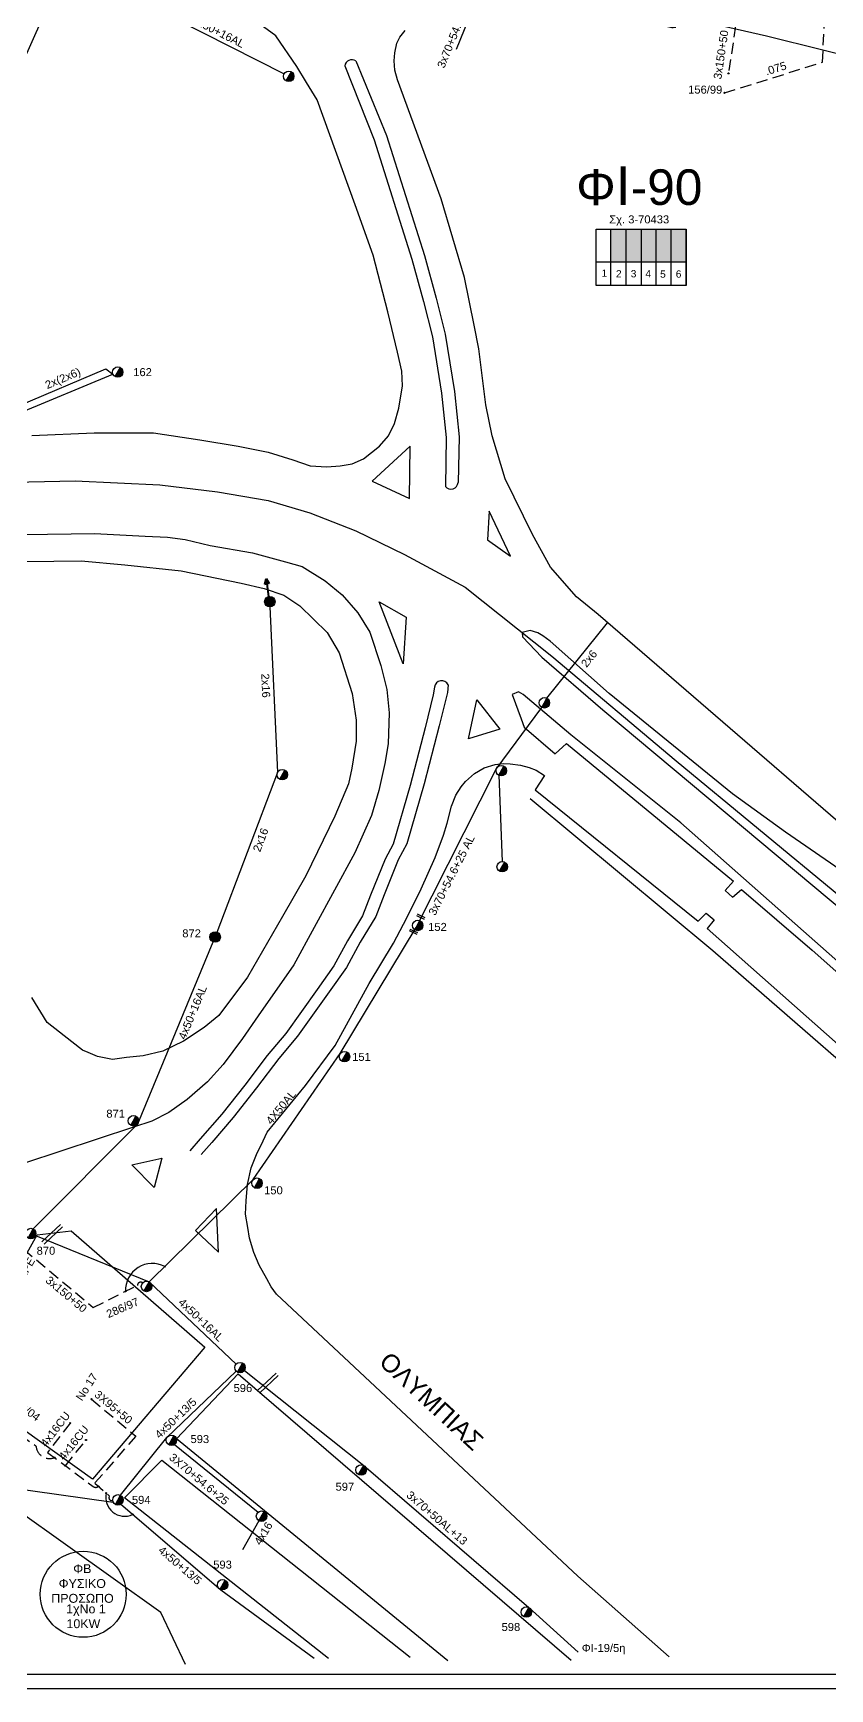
# Model space of a CAD drawing. Header units: millimetres. Extents: x 864 to 3062, y 833 to 2619.
# Drawn here: x 1096.5 to 1275.9, y 841.5 to 1213.9 of the extents above; entities that cross this region are included whole.
import ezdxf
from ezdxf.enums import TextEntityAlignment as Align

# ---------------------------------------------------------------- set-up
doc = ezdxf.new("R2010")
doc.units = ezdxf.units.MM
doc.linetypes.add('DASHED', pattern=[19.05, 12.7, -6.35])
for name, color, linetype, lineweight in [('.075', 7, 'Continuous', 30), ('2x16', 7, 'Continuous', 30), ('2x6', 7, 'SYN_LINE', 30), ('3x150+50', 7, 'Continuous', 30), ('3x150+70', 7, 'Continuous', 30), ('3x70+50AL+13', 7, 'Continuous', 30), ('3x70+54.6+25 AL', 7, 'SYN_LINE', 30), ('3X95+50', 7, 'Continuous', 30), ('4x16', 7, 'Continuous', 30), ('4x16CU', 7, 'Continuous', 30), ('4x50+13_5', 7, 'Continuous', 30), ('4x50+16AL', 7, 'Continuous', 30), ('4x50AL', 7, 'Continuous', 30), ('text διευθύνσεων', 250, 'Continuous', 30), ('Υπόβαθρο ΔΕΗ', 7, 'Continuous', 30)]:
    doc.layers.add(name, color=color, linetype=linetype, lineweight=lineweight)
for name, color, linetype in [('Pillar OTE', 7, 'Continuous'), ('TEXT ΚΑΛΩΔΙΩΝ', 7, 'Continuous'), ('Άγνωστα', 7, 'Continuous'), ('Επίτονοι', 7, 'Continuous'), ('Επιγραφές - Σχήματα', 7, 'Continuous'), ('Καλώδια ΧΤ   3x150AL+50CU', 7, 'DASHED'), ('Μηχανική τομή', 7, 'Continuous'), ('Στύλος Ξύλινος', 7, 'Continuous'), ('Στύλος Ξύλινος @ 1', 7, 'Continuous'), ('Στύλος ΦΜ', 7, 'Continuous'), ('Στύλος ΦΜ @ 1', 7, 'Continuous'), ('Συνδέσεις', 7, 'Continuous'), ('Τομή', 7, 'Continuous'), ('Υπόγεια καλώδια Παροχών ΧΤ   4x50AL', 7, 'DASHED')]:
    doc.layers.add(name, color=color, linetype=linetype)
doc.styles.add('arial', font='arial.ttf')
doc.styles.get("Standard").update_dxf_attribs({"font": 'arial.ttf'})
doc.linetypes.add('SYN_LINE', pattern='A,0.5,-0.0001,["/\\/\\/\\/",Standard,S=0.1,R=0,X=0,Y=-0.05],-0.25', length=0.7501)

# ---------------------------------------------------------------- blocks, each defined once
blk = doc.blocks.new('ΥΠΑΡΧΩΝ ΤΣΙΜΕΝΤΕΝΙΟΣ ΣΤΥΛΟΣ')
at = {"layer": 'Στύλος ΦΜ'}
blk.add_hatch(color=7, dxfattribs=at).paths.add_polyline_path([(-1.29, -2.28, 0.574793), (2.62, 0, 0.268822), (1.3, 2.27)])
at = {"layer": 'Στύλος ΦΜ', "color": 7}
blk.add_line((-1.29, -2.28), (1.3, 2.27), dxfattribs=at)
blk.add_circle((0, 0), 2.62, dxfattribs=at)
at = {"layer": 'Στύλος ΦΜ', "flags": 4}
for tag, p in [('ΑΡΙΘΜΟΣ', (-4.68, 8.05)), ('ΤΥΠΟΣ', (-4.91, 3.03))]:
    blk.add_attdef(tag, p, '', height=4, dxfattribs=at)
blk = doc.blocks.new('ΥΠΑΡΧΩΝ ΞΥΛΙΝΟΣ ΣΤΥΛΟΣ')
at = {"layer": 'Στύλος Ξύλινος'}
h = blk.add_hatch(color=7, dxfattribs=at)
h.paths.add_polyline_path([(-2.62, 0, 0.270008), (-1.29, -2.28), (1.3, 2.27, 0.576266)])
h.paths.add_polyline_path([(-1.29, -2.28, 0.574793), (2.62, 0, 0.268822), (1.3, 2.27)])
at = {"layer": 'Στύλος Ξύλινος', "color": 7}
blk.add_line((-1.29, -2.28), (1.3, 2.27), dxfattribs=at)
blk.add_circle((0, 0), 2.62, dxfattribs=at)
at = {"layer": 'Στύλος Ξύλινος', "flags": 4}
for tag, p in [('ΑΡΙΘΜΟΣ', (-4.91, 8.6)), ('ΤΥΠΟΣ', (-4.85, 3.39))]:
    blk.add_attdef(tag, p, '', height=4, dxfattribs=at)
blk = doc.blocks.new('ΕΠΙΤΟΝΟΣ')
at = {"layer": 'Επίτονοι', "lineweight": 40, "ltscale": 40}
blk.add_hatch(color=256, dxfattribs=at).paths.add_polyline_path([(-1.13, 6.47), (0, 9.1), (1.13, 6.47)])
for p, q in [((-1.13, 6.47), (0, 9.1)), ((0, 9.1), (1.13, 6.47)), ((1.13, 6.47), (-1.13, 6.47)), ((-1.13, 6.47), (0, 6.47)), ((0, 6.47), (0, 0))]:
    blk.add_line(p, q, dxfattribs=at)
blk = doc.blocks.new('_ΣΥΝΔΕΣΗ')
at = {"layer": 'Συνδέσεις', "linetype": 'SYN_LINE', "ltscale": 40}
blk.add_hatch(color=256, dxfattribs=at).paths.add_polyline_path([(0.5, 0, 1), (-0.5, 0, 1)])
at = {"layer": 'Συνδέσεις'}
blk.add_circle((0, 0), 0.5, dxfattribs=at)
blk = doc.blocks.new('ΤΟΜΗ')
at = {"layer": 'Τομή', "ltscale": 40}
for p, q in [((-5.7, 0), (17.1, 0)), ((-5.7, -2.8), (17.1, -2.8))]:
    blk.add_line(p, q, dxfattribs=at)
blk = doc.blocks.new('ΜΗΧΑΝΙΚΗ ΤΟΜΗ')
at = {"layer": 'Μηχανική τομή', "ltscale": 40}
for p, q in [((-1.9, 0.8), (5.7, 0.8)), ((-1.9, -0.8), (5.7, -0.8))]:
    blk.add_line(p, q, dxfattribs=at)

msp = doc.modelspace()

# ---------------------------------------------------------------- hatches: boundary and pattern name
at = {"layer": 'Καλώδια ΧΤ   3x150AL+50CU', "linetype": 'DASHED', "lineweight": -3, "ltscale": 0.2}
h = msp.add_hatch(color=6, dxfattribs=at)
h.dxf.hatch_style = 1
h.paths.add_polyline_path([(1230.02, 1169.84), (1226.58, 1169.84), (1226.58, 1162.48), (1230.02, 1162.48)])
h = msp.add_hatch(color=30, dxfattribs=at)
h.dxf.hatch_style = 1
h.paths.add_polyline_path([(1230.02, 1162.48), (1233.46, 1162.47), (1233.46, 1169.84), (1230.02, 1169.84)])
h = msp.add_hatch(color=62, dxfattribs=at)
h.dxf.hatch_style = 1
h.paths.add_polyline_path([(1236.76, 1169.84), (1233.46, 1169.84), (1233.46, 1162.47), (1236.76, 1162.47)])
h = msp.add_hatch(color=1, dxfattribs=at)
h.dxf.hatch_style = 1
h.paths.add_polyline_path([(1240.06, 1169.84), (1236.76, 1169.84), (1236.76, 1162.47), (1240.06, 1162.47)])
h = msp.add_hatch(color=133, dxfattribs=at)
h.dxf.hatch_style = 1
h.paths.add_polyline_path([(1243.44, 1169.83), (1240.15, 1169.83), (1240.15, 1162.47), (1243.44, 1162.46)])

# ---------------------------------------------------------------- linework, layer by layer
at = {"layer": '.075', "color": 30, "linetype": 'DASHED', "lineweight": -3, "ltscale": 0.2}
msp.add_lwpolyline([(1252.17, 1200.5), (1274.24, 1207.39), (1274.87, 1221.7, 0.904483), (1275.34, 1222.82, -68.044172)], format="xyb", dxfattribs=at)
at = {"lineweight": -3, "ltscale": 0.2}
msp.add_circle((1107.8, 862.81), 9.67, dxfattribs=at)
at = {"layer": '2x16', "color": 1, "linetype": 'Continuous', "lineweight": -3, "ltscale": 0.2}
msp.add_lwpolyline([(1137.95, 1011.73), (1151.6, 1047.75), (1149.86, 1084.88)], dxfattribs=at)
at = {"layer": '2x6', "color": 6, "linetype": 'SYN_LINE', "lineweight": -3, "ltscale": 15}
for points in [[(1093.54, 1128.5), (1093.42, 1130.21), (1112.86, 1138.44), (1114.48, 1137.25)], [(1093.54, 1128.5), (1114.48, 1137.25)]]:
    msp.add_lwpolyline(points, dxfattribs=at)
at = {"layer": '2x6', "color": 2, "linetype": 'SYN_LINE', "lineweight": -3, "ltscale": 15}
msp.add_lwpolyline([(1212.2, 1064.33), (1225.86, 1081.3)], dxfattribs=at)
at = {"layer": '3x150+50', "color": 1, "linetype": 'DASHED', "lineweight": -3, "ltscale": 0.2}
msp.add_lwpolyline([(1237.15, 1218.96, 0.921812), (1243.91, 1217.8), (1254.66, 1215.55), (1253.08, 1204.88)], format="xyb", dxfattribs=at)
at = {"layer": '3x150+50', "color": 2, "linetype": 'DASHED', "lineweight": -3, "ltscale": 0.2}
msp.add_lwpolyline([(1094.33, 940.44), (1110.07, 927.32), (1119.99, 932.28, -0.632518), (1121.2, 932.84, -259.058861)], format="xyb", dxfattribs=at)
at = {"layer": '3x150+50', "color": 30, "linetype": 'DASHED', "lineweight": -3, "ltscale": 0.2}
msp.add_lwpolyline([(1064.6, 887.69, -0.467884), (1067.4, 886.29), (1075.2, 900.38), (1073.95, 902.22), (1077.41, 908.23), (1082.7, 904.86), (1084.3, 905.25), (1097.16, 896.2, 0.50203), (1101.35, 893.54, 374.388534)], format="xyb", dxfattribs=at)
at = {"layer": '3x150+70', "color": 30, "linetype": 'DASHED', "lineweight": -3, "ltscale": 0.2}
msp.add_lwpolyline([(1099.78, 894.72), (1110.02, 887.06, 0.337762), (1111.24, 887.07, -0.414816)], format="xyb", dxfattribs=at)
at = {"layer": '3x70+50AL+13', "color": 85, "linetype": 'Continuous', "lineweight": -3, "ltscale": 0.2}
msp.add_lwpolyline([(1144.09, 913.15), (1170.95, 891.79), (1208.13, 859.83), (1219.23, 849.77)], dxfattribs=at)
at = {"layer": '3x70+54.6+25 AL', "color": 62, "linetype": 'SYN_LINE', "lineweight": -3, "ltscale": 15}
msp.add_lwpolyline([(1191.85, 1210.33), (1196.43, 1221.63)], dxfattribs=at)
at = {"layer": '3x70+54.6+25 AL', "color": 2, "linetype": 'SYN_LINE', "lineweight": -3, "ltscale": 15}
for points in [[(1182.73, 1012.79), (1200.78, 1048.39), (1211.04, 1062.28)], [(1201.33, 1047.04), (1202.09, 1027.63)]]:
    msp.add_lwpolyline(points, dxfattribs=at)
at = {"layer": '3x70+54.6+25 AL', "color": 30, "linetype": 'SYN_LINE', "lineweight": -3, "ltscale": 20}
msp.add_lwpolyline([(1128.33, 896.49), (1147.18, 881.27)], dxfattribs=at)
at = {"layer": '3X95+50', "color": 30, "linetype": 'DASHED', "lineweight": -3, "ltscale": 0.2}
msp.add_lwpolyline([(1109.64, 906.69), (1119.63, 898.38), (1110.4, 887.8), (1113.73, 884.9, 0.789295), (1114.44, 883.94, -64.785178)], format="xyb", dxfattribs=at)
at = {"layer": '4x16', "color": 30, "linetype": 'SYN_LINE', "lineweight": -3, "ltscale": 10}
msp.add_lwpolyline([(1147.36, 879.34), (1143.63, 872.8)], dxfattribs=at)
at = {"layer": '4x16CU', "color": 30, "linetype": 'DASHED', "lineweight": -3, "ltscale": 0.2}
for points in [[(1104.85, 901.32), (1099.78, 894.72)], [(1103.78, 891.73), (1108.43, 897.52)]]:
    msp.add_lwpolyline(points, dxfattribs=at)
at = {"layer": '4x50+13_5', "color": 30, "linetype": 'Continuous', "lineweight": -3, "ltscale": 0.2}
for points in [[(1116.2, 885.08), (1126.64, 898.06), (1142.25, 912.98)], [(1116.24, 883.05), (1138.79, 863.85), (1159.76, 848.47)]]:
    msp.add_lwpolyline(points, dxfattribs=at)
at = {"layer": '4x50+16AL', "color": 5, "linetype": 'Continuous', "lineweight": -3, "ltscale": 0.2}
msp.add_lwpolyline([(1122.65, 1220.12), (1153.02, 1204.76)], dxfattribs=at)
at = {"layer": '4x50+16AL', "color": 1, "linetype": 'Continuous', "lineweight": -3, "ltscale": 0.2}
msp.add_lwpolyline([(1096.56, 944.97), (1120.06, 968.63), (1137.05, 1009.56)], dxfattribs=at)
at = {"layer": '4x50+16AL', "color": 30, "linetype": 'Continuous', "lineweight": -3, "ltscale": 0.2}
msp.add_lwpolyline([(1097.08, 943.53), (1122.64, 933.06), (1142.25, 914.6)], dxfattribs=at)
at = {"layer": '4x50AL', "color": 2, "linetype": 'Continuous', "lineweight": -3, "ltscale": 0.2}
msp.add_lwpolyline([(1122.64, 933.06), (1146.08, 956.09), (1165.66, 984.41), (1182.73, 1012.79)], dxfattribs=at)
at = {"layer": '4x50AL', "color": 5, "linetype": 'Continuous', "lineweight": -3, "ltscale": 0.2}
msp.add_lwpolyline([(1062.25, 904.18), (1090.11, 887.01), (1114.57, 883.5)], dxfattribs=at)
at = {"layer": 'Pillar OTE', "lineweight": -3, "ltscale": 40}
for points in [[(1223.25, 1157.2), (1223.26, 1169.84), (1243.54, 1169.84), (1243.54, 1157.17), (1223.25, 1157.2)], [(1226.58, 1157.2), (1226.58, 1169.84)], [(1230.02, 1157.19), (1230.02, 1169.84)], [(1233.46, 1157.19), (1233.46, 1169.84)], [(1236.76, 1157.19), (1236.76, 1169.84)], [(1240.15, 1157.18), (1240.15, 1169.84)], [(1243.54, 1157.18), (1243.54, 1169.84)], [(1223.25, 1162.48), (1243.54, 1162.46)]]:
    msp.add_lwpolyline(points, dxfattribs=at)
at = {"layer": 'Επιγραφές - Σχήματα', "lineweight": -3}
msp.add_lwpolyline([(863.7, 1860.67), (3062.46, 1860.7), (3062.47, 841.56), (863.7, 841.54)], close=True, dxfattribs=at)
at = {"layer": 'Υπόβαθρο ΔΕΗ', "lineweight": -3}
for points in [[(895.62, 1848.12), (2896.63, 1848.12), (2896.63, 844.79), (895.62, 844.79)], [(1181.42, 1121.01), (1172.85, 1113.19), (1181.27, 1109.28)], [(1199.19, 1106.41), (1198.82, 1099.94), (1204.03, 1096.32)], [(1174.44, 1086.03), (1180.53, 1082.58), (1179.82, 1072.06)], [(1196.45, 1063.98), (1201.58, 1057.39), (1194.5, 1055.22)], [(1125.49, 960.91), (1123.78, 954.28), (1118.77, 959.41)], [(1137.8, 949.58), (1133.11, 944.61), (1138.26, 939.77)], [(1105.08, 944.54), (1135.14, 918.39), (1109.87, 888.71), (1079.05, 910.78), (1097.44, 943.63)]]:
    msp.add_lwpolyline(points, close=True, dxfattribs=at)
for points in [[(1103.07, 1227.32), (1094.07, 1207.08)], [(1096.24, 1123.45), (1110.26, 1124.04), (1123.59, 1124.04), (1134.04, 1122.48), (1142.69, 1121.07), (1149.43, 1119.68), (1155.02, 1117.93), (1158.9, 1116.64), (1162.66, 1116.42), (1165.62, 1116.58), (1168.36, 1117.07), (1170.91, 1118.15), (1174.53, 1121.06), (1176.53, 1123.33), (1177.87, 1126.14), (1178.86, 1129.57), (1179.71, 1134.62), (1179.54, 1137.88), (1178.53, 1142.14), (1176.34, 1151.23), (1173.11, 1163.99), (1169.02, 1175.31), (1160.47, 1198.94), (1158.06, 1202.86), (1155.86, 1206.44), (1151.14, 1213.36), (1147.53, 1215.91)], [(1305.72, 1012.41), (1223.7, 1083.16), (1218.84, 1087.15), (1213.03, 1093.85), (1208.96, 1101.16), (1202.82, 1113.67), (1199.87, 1123.33), (1198.47, 1130.35), (1196.9, 1142.92), (1195.79, 1148.27), (1193.65, 1158.99), (1188.4, 1176.68), (1178.53, 1203.4), (1177.94, 1205.6), (1177.78, 1207.69), (1177.95, 1209.5), (1178.39, 1211.7), (1179.1, 1213), (1180.27, 1214.55)], [(1246.74, 1216.7), (1261.61, 1213.31), (1286.99, 1207.05)], [(1169.16, 1207.7), (1176.08, 1190.91), (1184.62, 1163.92), (1187.25, 1154.33), (1189.28, 1146.23), (1191.37, 1133.32), (1192.45, 1123.13), (1192.18, 1112.88)], [(1166.68, 1206.57), (1173.33, 1189.9), (1181.81, 1163.09), (1184.42, 1153.58), (1186.41, 1145.64), (1188.47, 1132.93), (1189.52, 1123.02), (1189.34, 1112), (1189.34, 1112)], [(1088.61, 1112.87), (1105.98, 1113.21), (1125.07, 1112.34), (1138.04, 1110.79), (1149.47, 1108.84), (1158.78, 1106.02), (1169.19, 1101.98), (1180.16, 1096.67), (1193.78, 1089.32), (1213.32, 1073.84), (1241.3, 1050.27), (1278.37, 1019.68), (1315.3, 986.01), (1349.14, 955.32), (1368.31, 936.5), (1416.85, 888.89)], [(1094.49, 1101.17), (1110.32, 1101.39), (1121.75, 1100.81), (1126.74, 1100.55), (1130.72, 1100.05), (1136.41, 1098.67), (1145.88, 1097.06), (1153.34, 1095), (1157.12, 1093.96), (1162.24, 1090.74), (1166.06, 1087.62), (1169.64, 1083.56), (1172.34, 1079.18), (1174.83, 1071.74), (1176.18, 1066.31), (1176.7, 1061.07), (1176.47, 1054.06), (1175.68, 1049.7), (1174.35, 1043.62), (1172.71, 1038), (1168.94, 1029.6), (1155.22, 1004.38), (1147.19, 992.88), (1143.64, 987.79), (1139.29, 981.93), (1135.76, 978.04), (1131.23, 974.09), (1127.05, 971.18), (1123.24, 969.24), (1119.09, 967.9), (1094.57, 959.8)], [(1088.69, 1095), (1107.37, 1095.27), (1117.15, 1094.37), (1129.82, 1092.96), (1143.36, 1090.19), (1148.55, 1089.05), (1152.97, 1087.54), (1156.59, 1085.09), (1162.71, 1079.09), (1165.39, 1074.58), (1168.32, 1065.38), (1169.22, 1059.44), (1169.22, 1054.7), (1168.27, 1048.63), (1167.5, 1045.11), (1164.47, 1037.79), (1157.89, 1024.43), (1152.66, 1015.24), (1144.75, 1001.58), (1138.32, 993.02), (1135.02, 990.28), (1130.35, 987.24), (1125.73, 984.95), (1121.27, 983.91), (1117.52, 983.51), (1114.42, 983.08), (1111, 983.73), (1108.88, 984.63), (1107.62, 985.16), (1105.24, 987.07), (1099.67, 991.41), (1096.23, 997.04)], [(1278.19, 1025.76), (1265.89, 1034.24), (1253.96, 1042.86), (1226.2, 1065.39), (1212.91, 1077.18), (1211.25, 1078.38), (1210.14, 1079.05), (1208.42, 1079.61), (1206.62, 1079.15), (1206.73, 1078.17), (1211.07, 1073.58), (1224.79, 1061.77), (1279.87, 1015.72)], [(1186.88, 1066.86), (1186.57, 1065.11), (1184.78, 1057.66), (1181.42, 1044.69), (1177.57, 1031.52), (1175.74, 1028.11), (1172.48, 1020.04), (1170.66, 1015.42), (1167.28, 1009.79), (1164.23, 1004.16), (1160.47, 998.85), (1153.41, 988.95), (1149.18, 983.97), (1144.15, 977.34), (1138.97, 970.79), (1134.16, 965.23), (1131.8, 962.53)], [(1189.94, 1067.33), (1189.78, 1065.66), (1187.97, 1058.1), (1184.58, 1045.06), (1180.64, 1031.56), (1178.74, 1028.02), (1175.55, 1020.1), (1173.64, 1015.27), (1170.17, 1009.49), (1167.07, 1003.77), (1163.2, 998.31), (1156.07, 988.31), (1151.81, 983.28), (1146.81, 976.7), (1141.57, 970.07), (1136.72, 964.46), (1134.34, 961.73)], [(1295.61, 989.34), (1242.35, 1036.29), (1217.56, 1056.08), (1206.81, 1065.21), (1205.77, 1065.8), (1204.39, 1065.19), (1206.4, 1059.71), (1207.1, 1057.8), (1214.08, 1051.82), (1216.58, 1054.17), (1254.2, 1023.23), (1252.32, 1021.11), (1253.97, 1019.63), (1256, 1021.36), (1271.89, 1007.7), (1293.31, 988.73)], [(1239.68, 848.74), (1219.12, 866.85), (1151.29, 930.3), (1150.14, 931.95), (1149.14, 933.77), (1147.42, 936.82), (1146.21, 939.71), (1145.26, 942.93), (1144.88, 945.31), (1144.32, 948.29), (1144.5, 951.32), (1144.82, 954.94), (1145.62, 958.74), (1146.95, 962.08), (1147.88, 963.82), (1149.21, 966.75), (1157.81, 977.24), (1164.49, 986.26), (1172.17, 1000.16), (1177.68, 1009.29), (1180.64, 1014.96), (1183.85, 1021.5), (1187, 1028.52), (1188.89, 1033.57), (1189.71, 1036.23), (1190.72, 1040.06), (1191.68, 1042.53), (1192.85, 1044.44), (1193.89, 1045.65), (1195.9, 1047.42), (1198.08, 1048.72), (1200.56, 1049.41), (1202.42, 1049.66), (1203.93, 1049.56), (1206.26, 1049.3), (1208.18, 1048.77), (1209.76, 1048.18), (1211.65, 1046.96), (1209.57, 1043.75), (1246.27, 1014.23), (1248.06, 1016.01), (1249.81, 1014.51), (1248.25, 1012.55), (1284.94, 980.1)], [(1208.4, 1041.82), (1249.51, 1007.64), (1283.04, 978.48), (1318.51, 943.74), (1351.24, 912.79), (1380.05, 884.88)], [(1189.89, 847.81), (1128.82, 897.74), (1142.66, 912.43), (1217.67, 847.96)], [(1130.84, 847.01), (1125.28, 858.73), (1071.52, 896.94), (1043.77, 848.46)], [(1163.04, 848.4), (1117.07, 884.47), (1125.5, 892.98), (1181.37, 848.64)]]:
    msp.add_lwpolyline(points, dxfattribs=at)
for centre, radius, start, end in [((1168.29, 1206.3), 1.65, 58.3564, 169.4578), ((1190.6, 1112.96), 1.58, 217.3867, 356.9454), ((1188.47, 1066.71), 1.6, 23.1445, 174.3977), ((1123.38, 931.14), 6.08, 62.5249, 181.9729), ((1117.08, 884.58), 4.22, 166.6495, 295.6302)]:
    msp.add_arc(centre, radius, start, end, dxfattribs=at)

# ---------------------------------------------------------------- block references
at = {"layer": 'Επίτονοι', "lineweight": -3, "xscale": 0.4499999999998181, "yscale": 0.4499999999998181, "zscale": 0.4499999999998181, "rotation": 7.520065491785487}
msp.add_blockref('ΕΠΙΤΟΝΟΣ', (1149.54, 1087.21), dxfattribs=at)
at = {"layer": 'Μηχανική τομή', "lineweight": -3, "xscale": 0.2499999999999463, "yscale": 0.2499999999999463, "zscale": 0.4999999999999997, "rotation": 154.8782407073593}
for p in [(1184.28, 1014.96), (1182.62, 1011.57)]:
    msp.add_blockref('ΜΗΧΑΝΙΚΗ ΤΟΜΗ', p, dxfattribs=at)
at = {"layer": 'Στύλος Ξύλινος @ 1', "lineweight": -3, "ltscale": 40, "xscale": 0.4499999999998181, "yscale": 0.4499999999998181, "zscale": 0.4499999999998181}
msp.add_blockref('ΥΠΑΡΧΩΝ ΞΥΛΙΝΟΣ ΣΤΥΛΟΣ', (1149.81, 1086.06), dxfattribs=at)
at = {"layer": 'Στύλος Ξύλινος @ 1', "lineweight": -3, "ltscale": 40}
ref = msp.add_blockref('ΥΠΑΡΧΩΝ ΞΥΛΙΝΟΣ ΣΤΥΛΟΣ', (1137.5, 1010.64), dxfattribs=dict(at, xscale=0.4499999999998181, yscale=0.4499999999998181, zscale=0.4499999999998181))
ref.add_attrib('ΑΡΙΘΜΟΣ', '872', (1130.1, 1010.57), dxfattribs={"layer": 'Στύλος Ξύλινος', "height": 1.8, "flags": 4})
at = {"layer": 'Στύλος ΦΜ @ 1', "lineweight": -3, "ltscale": 40}
for p, xscale, yscale, zscale in [((1154.07, 1204.22), 0.4499999999998181, 0.4499999999998181, 0.4499999999998181), ((1211.62, 1063.31), 0.4499999999998181, 0.4499999999998181, 0.4499999999998181), ((1152.61, 1047.15), 0.449999999999818, 0.449999999999818, 0.449999999999818), ((1201.91, 1048.06), 0.449999999999818, 0.449999999999818, 0.449999999999818), ((1202.13, 1026.45), 0.449999999999818, 0.449999999999818, 0.449999999999818), ((1122.06, 932.04), 0.449999999999818, 0.449999999999818, 0.449999999999818), ((1147.94, 880.37), 0.449999999999818, 0.449999999999818, 0.449999999999818)]:
    msp.add_blockref('ΥΠΑΡΧΩΝ ΤΣΙΜΕΝΤΕΝΙΟΣ ΣΤΥΛΟΣ', p, dxfattribs=dict(at, xscale=xscale, yscale=yscale, zscale=zscale))
ref = msp.add_blockref('ΥΠΑΡΧΩΝ ΤΣΙΜΕΝΤΕΝΙΟΣ ΣΤΥΛΟΣ', (1115.57, 1137.7), dxfattribs=dict(at, xscale=0.4499999999998181, yscale=0.4499999999998181, zscale=0.4499999999998181))
ref.add_attrib('ΤΥΠΟΣ', '162', (1119.06, 1136.79), dxfattribs={"layer": 'Στύλος ΦΜ', "height": 1.8, "rotation": 360, "flags": 4})
ref = msp.add_blockref('ΥΠΑΡΧΩΝ ΤΣΙΜΕΝΤΕΝΙΟΣ ΣΤΥΛΟΣ', (1183.11, 1013.23), dxfattribs=dict(at, xscale=0.4499999999998334, yscale=0.4499999999998334, zscale=0.4499999999998334))
ref.add_attrib('ΤΥΠΟΣ', '152', (1185.45, 1012.01), dxfattribs={"layer": 'Στύλος ΦΜ', "height": 1.8, "rotation": 360, "flags": 4})
ref = msp.add_blockref('ΥΠΑΡΧΩΝ ΤΣΙΜΕΝΤΕΝΙΟΣ ΣΤΥΛΟΣ', (1166.62, 983.72), dxfattribs=dict(at, xscale=0.4499999999997807, yscale=0.4499999999997807, zscale=0.4499999999997807))
ref.add_attrib('ΤΥΠΟΣ', '151', (1168.35, 982.78), dxfattribs={"layer": 'Στύλος ΦΜ', "height": 1.8, "rotation": 360, "flags": 4})
ref = msp.add_blockref('ΥΠΑΡΧΩΝ ΤΣΙΜΕΝΤΕΝΙΟΣ ΣΤΥΛΟΣ', (1119.09, 969.3), dxfattribs=dict(at, xscale=0.449999999999818, yscale=0.449999999999818, zscale=0.449999999999818))
ref.add_attrib('ΑΡΙΘΜΟΣ', '871', (1113, 970.01), dxfattribs={"layer": 'Στύλος ΦΜ', "height": 1.8, "rotation": 360, "flags": 4})
ref = msp.add_blockref('ΥΠΑΡΧΩΝ ΤΣΙΜΕΝΤΕΝΙΟΣ ΣΤΥΛΟΣ', (1146.93, 955.27), dxfattribs=dict(at, xscale=0.449999999999818, yscale=0.449999999999818, zscale=0.449999999999818))
ref.add_attrib('ΑΡΙΘΜΟΣ', '150', (1148.53, 952.77), dxfattribs={"layer": 'Στύλος ΦΜ', "height": 1.8, "rotation": 360, "flags": 4})
ref = msp.add_blockref('ΥΠΑΡΧΩΝ ΤΣΙΜΕΝΤΕΝΙΟΣ ΣΤΥΛΟΣ', (1095.98, 943.95), dxfattribs=dict(at, xscale=0.449999999999818, yscale=0.449999999999818, zscale=0.449999999999818))
ref.add_attrib('ΤΥΠΟΣ', '870', (1097.31, 939.18), dxfattribs={"layer": 'Στύλος ΦΜ', "height": 1.8, "rotation": 360, "flags": 4})
ref = msp.add_blockref('ΥΠΑΡΧΩΝ ΤΣΙΜΕΝΤΕΝΙΟΣ ΣΤΥΛΟΣ', (1143.1, 913.79), dxfattribs=dict(at, xscale=0.449999999999818, yscale=0.449999999999818, zscale=0.449999999999818))
ref.add_attrib('ΑΡΙΘΜΟΣ', '596', (1141.65, 908.3), dxfattribs={"layer": 'Στύλος ΦΜ', "height": 1.8, "rotation": 360, "flags": 4})
ref = msp.add_blockref('ΥΠΑΡΧΩΝ ΤΣΙΜΕΝΤΕΝΙΟΣ ΣΤΥΛΟΣ', (1127.65, 897.45), dxfattribs=dict(at, xscale=0.449999999999818, yscale=0.449999999999818, zscale=0.449999999999818))
ref.add_attrib('ΤΥΠΟΣ', '593', (1131.95, 896.82), dxfattribs={"layer": 'Στύλος ΦΜ', "height": 1.8, "rotation": 360, "flags": 4})
ref = msp.add_blockref('ΥΠΑΡΧΩΝ ΤΣΙΜΕΝΤΕΝΙΟΣ ΣΤΥΛΟΣ', (1170.36, 890.77), dxfattribs=dict(at, xscale=0.449999999999818, yscale=0.449999999999818, zscale=0.449999999999818))
ref.add_attrib('ΤΥΠΟΣ', '597', (1164.61, 886.11), dxfattribs={"layer": 'Στύλος ΦΜ', "height": 1.8, "rotation": 360, "flags": 4})
ref = msp.add_blockref('ΥΠΑΡΧΩΝ ΤΣΙΜΕΝΤΕΝΙΟΣ ΣΤΥΛΟΣ', (1115.61, 884.05), dxfattribs=dict(at, xscale=0.449999999999818, yscale=0.449999999999818, zscale=0.449999999999818))
ref.add_attrib('ΤΥΠΟΣ', '594', (1118.76, 883.15), dxfattribs={"layer": 'Στύλος ΦΜ', "height": 1.8, "rotation": 360, "flags": 4})
ref = msp.add_blockref('ΥΠΑΡΧΩΝ ΤΣΙΜΕΝΤΕΝΙΟΣ ΣΤΥΛΟΣ', (1139.18, 864.96), dxfattribs=dict(at, xscale=0.449999999999818, yscale=0.449999999999818, zscale=0.449999999999818))
ref.add_attrib('ΑΡΙΘΜΟΣ', '593', (1137.07, 868.59), dxfattribs={"layer": 'Στύλος ΦΜ', "height": 1.8, "rotation": 360, "flags": 4})
ref = msp.add_blockref('ΥΠΑΡΧΩΝ ΤΣΙΜΕΝΤΕΝΙΟΣ ΣΤΥΛΟΣ', (1207.55, 858.81), dxfattribs=dict(at, xscale=0.449999999999818, yscale=0.449999999999818, zscale=0.449999999999818))
ref.add_attrib('ΤΥΠΟΣ', '598', (1201.99, 854.56), dxfattribs={"layer": 'Στύλος ΦΜ', "height": 1.8, "flags": 4})
at = {"layer": 'Συνδέσεις', "lineweight": -3, "xscale": 0.25, "yscale": 0.25, "zscale": 0.25}
for p in [(1253.08, 1204.88), (1252.17, 1200.5), (1126.19, 936.54), (1117.3, 930.94), (1109.64, 906.69), (1104.85, 901.32), (1108.43, 897.52), (1101.35, 893.54), (1103.78, 891.73), (1111.24, 887.08), (1112.98, 885.56), (1118.92, 880.77)]:
    msp.add_blockref('_ΣΥΝΔΕΣΗ', p, dxfattribs=at)
at = {"layer": 'Τομή', "lineweight": -3, "xscale": 0.2499999999999996, "yscale": 0.2499999999999996, "zscale": 0.2499999999999996, "rotation": 223.1688411011864}
for p in [(1102.11, 944.47), (1150.66, 911.05)]:
    msp.add_blockref('ΤΟΜΗ', p, dxfattribs=at)

# ---------------------------------------------------------------- texts
at = {"lineweight": -3, "ltscale": 30, "char_height": 1.63, "width": 11.2573, "attachment_point": 1}
for s, insert in [('1', (1224.5, 1160.76)), ('2', (1227.74, 1160.63)), ('3', (1231.07, 1160.63)), ('4', (1234.37, 1160.63)), ('5', (1237.68, 1160.55)), ('6', (1241.2, 1160.57))]:
    msp.add_mtext(s, dxfattribs=dict(at, insert=insert))
at = {"layer": 'text διευθύνσεων', "color": 7, "lineweight": -3, "ltscale": 40, "insert": (1176.85, 917.66), "char_height": 4, "width": 94.4586, "attachment_point": 1, "rotation": 317.1792, "style": 'arial'}
msp.add_mtext('OΛYMΠIAΣ', dxfattribs=at)
at = {"layer": 'TEXT ΚΑΛΩΔΙΩΝ', "linetype": 'Continuous', "lineweight": -3, "ltscale": 0.2}
for s, rotation, p in [('3x70+54.6+25 AL', 67.9202, (1191.97, 1215.41)), ('4x50+16AL', 333.1656, (1138.26, 1214.24)), ('3x150+50', 81.5744, (1251.37, 1209.09)), ('.075', 17.3459, (1263.71, 1205.99)), ('2x(2x6)', 22.9418, (1103.21, 1136.31)), ('2x6', 51.1688, (1221.68, 1073.25)), ('2x16', 272.675, (1148.89, 1067.19)), ('2x16', 69.2512, (1147.74, 1032.48)), ('3x70+54.6+25 AL', 63.1093, (1190.72, 1024.56)), ('4x50+16AL', 67.4566, (1132.41, 993.68)), ('3x150AL+50CUXLPE', 60.0844, (1090.21, 927.79)), ('3x150+50', 320.1831, (1104, 930.28)), ('4x50+16AL', 316.7156, (1134.34, 924.52)), ('3X95+50', 320.2475, (1114.61, 904.9)), ('4x50+13/5', 43.6944, (1128.62, 902.44)), ('4x16CU', 52.4482, (1101.52, 899.95)), ('4x16CU', 51.2052, (1105.63, 896.91)), ('3X70+54.6+25', 320.2475, (1133.88, 888.72)), ('3x70+50AL+13', 319.317, (1187.45, 879.98)), ('4x16', 59.0807, (1148.36, 876.5)), ('4x50+13/5', 319.5879, (1129.61, 869.31))]:
    msp.add_text(s, height=1.8, rotation=rotation, dxfattribs=at).set_placement(p, align=Align.MIDDLE_CENTER)
at = {"layer": 'Άγνωστα', "lineweight": -3, "ltscale": 40, "char_height": 1.8, "width": 27.758, "attachment_point": 1, "style": 'arial'}
for s, insert, rotation in [('156/99', (1243.99, 1202.14), 359.7535), ('286/97', (1112.77, 926.56), 23.2311), ('No 17', (1106.02, 907.12), 57.1854), ('160/04', (1092.13, 907.62), 323.6208)]:
    msp.add_mtext(s, dxfattribs=dict(at, insert=insert, rotation=rotation))
at = {"layer": 'Άγνωστα', "lineweight": -3, "ltscale": 40, "insert": (1226.22, 1172.94), "char_height": 1.8, "width": 27.758, "attachment_point": 1, "style": 'arial'}
msp.add_mtext('Σχ. 3-70433', dxfattribs=at)
at = {"layer": 'Άγνωστα', "lineweight": -3, "ltscale": 40, "insert": (1220.04, 851.63), "char_height": 1.8, "width": 27.758, "attachment_point": 1, "line_spacing_factor": 3, "style": 'arial'}
msp.add_mtext('ΦI-19/5η', dxfattribs=at)
at = {"layer": 'Υπόβαθρο ΔΕΗ', "lineweight": -3, "attachment_point": 1}
for s, insert, char_height, width in [('Φ{\\H1.0833x;I}-90', (1218.77, 1183.96), 8, 84.6573), ('{\\W8.64836; }ΦΒ \\P{\\W4.42067; }ΦΥΣΙΚΟ \\P{\\W2.28183; }ΠΡΟΣΩΠΟ', (1098.84, 869.57), 2, 17.2548), ('{\\W5.64925; }1χΝο 1\\P{\\W5.75643; }10KW', (1099.57, 860.53), 2, 17.2548)]:
    msp.add_mtext(s, dxfattribs=dict(at, insert=insert, char_height=char_height, width=width))
at = {"layer": 'Υπόγεια καλώδια Παροχών ΧΤ   4x50AL', "lineweight": -3, "ltscale": 0.2, "insert": (1148.77, 969.46), "char_height": 1.8, "width": 27.758, "attachment_point": 1, "rotation": 50.7086, "style": 'arial'}
msp.add_mtext('4X50AL', dxfattribs=at)

doc.saveas('drawing.dxf')
